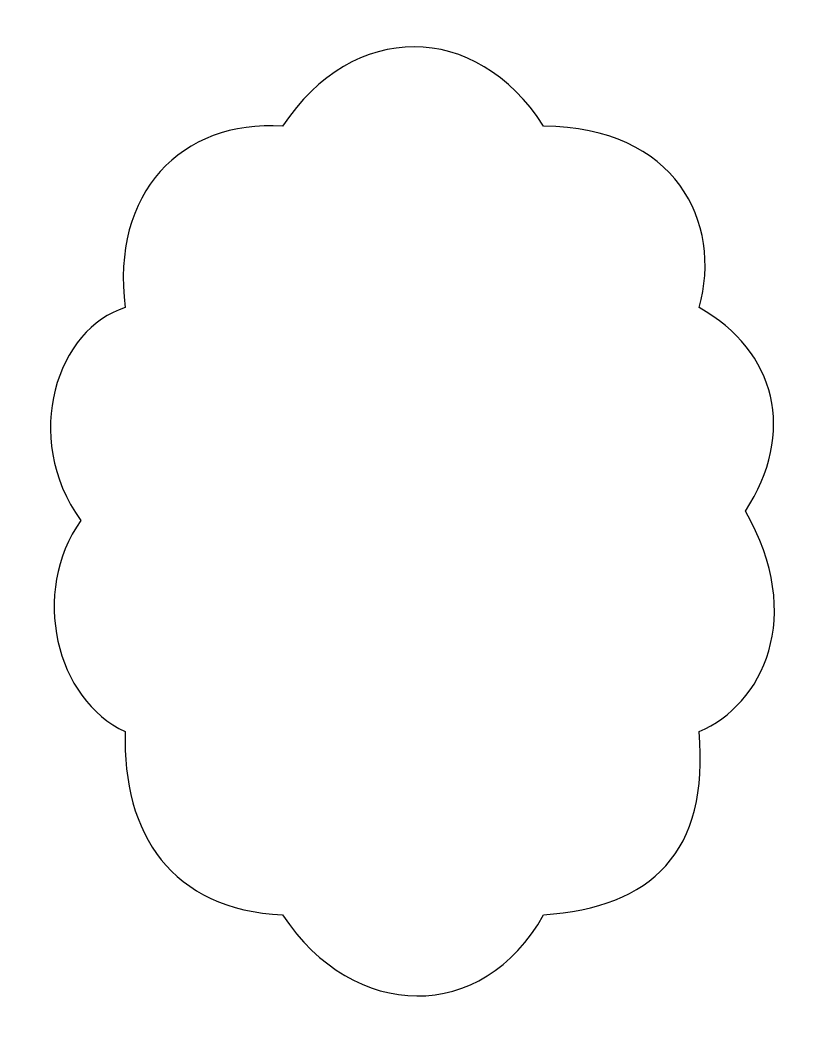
# Model space of a CAD drawing. Header units: centimetres. Extents: x -3.66 to 3.67, y -4.69 to 4.67.
import ezdxf

# ---------------------------------------------------------------- set-up
doc = ezdxf.new("R2010")
doc.units = ezdxf.units.CM
doc.header["$MEASUREMENT"] = 0
doc.layers.add('Camada 1', color=7, linetype='Continuous')

msp = doc.modelspace()

# ---------------------------------------------------------------- linework, layer by layer
at = {"layer": 'Camada 1'}
msp.add_open_spline([(-2.67678, 1.99308), (-2.81685, 3.06171), (-2.15539, 3.74729), (-1.20977, 3.68446), (-1.20977, 3.68446), (-0.55913, 4.67379), (0.59612, 4.66821), (1.22374, 3.68446), (1.22374, 3.68446), (2.45154, 3.67636), (2.89789, 2.78765), (2.6735, 1.99308), (2.6735, 1.99308), (3.39417, 1.58861), (3.58166, 0.82516), (3.10506, 0.09459), (3.10506, 0.09459), (3.66936, -0.89093), (3.26455, -1.7096), (2.6735, -1.95924), (2.6735, -1.95924), (2.77198, -3.08621), (2.22926, -3.59881), (1.22374, -3.66784), (1.22374, -3.66784), (0.65737, -4.68508), (-0.55156, -4.66791), (-1.20977, -3.66784), (-1.20977, -3.66784), (-2.24257, -3.61992), (-2.70829, -2.91584), (-2.67675, -1.95924), (-2.67675, -1.95924), (-3.32429, -1.66476), (-3.56665, -0.65873), (-3.09098, 0.00833), (-3.09098, 0.00833), (-3.6582, 0.78978), (-3.30228, 1.80837), (-2.67678, 1.99308)], degree=3, knots=[0, 0, 0, 0, 0.0909091, 0.0909091, 0.0909091, 0.0909091, 0.1818182, 0.1818182, 0.1818182, 0.1818182, 0.2727273, 0.2727273, 0.2727273, 0.2727273, 0.3636364, 0.3636364, 0.3636364, 0.3636364, 0.4545455, 0.4545455, 0.4545455, 0.4545455, 0.5454545, 0.5454545, 0.5454545, 0.5454545, 0.6363636, 0.6363636, 0.6363636, 0.6363636, 0.7272727, 0.7272727, 0.7272727, 0.7272727, 0.8181818, 0.8181818, 0.8181818, 0.8181818, 1, 1, 1, 1], dxfattribs=at)

doc.saveas('drawing.dxf')
